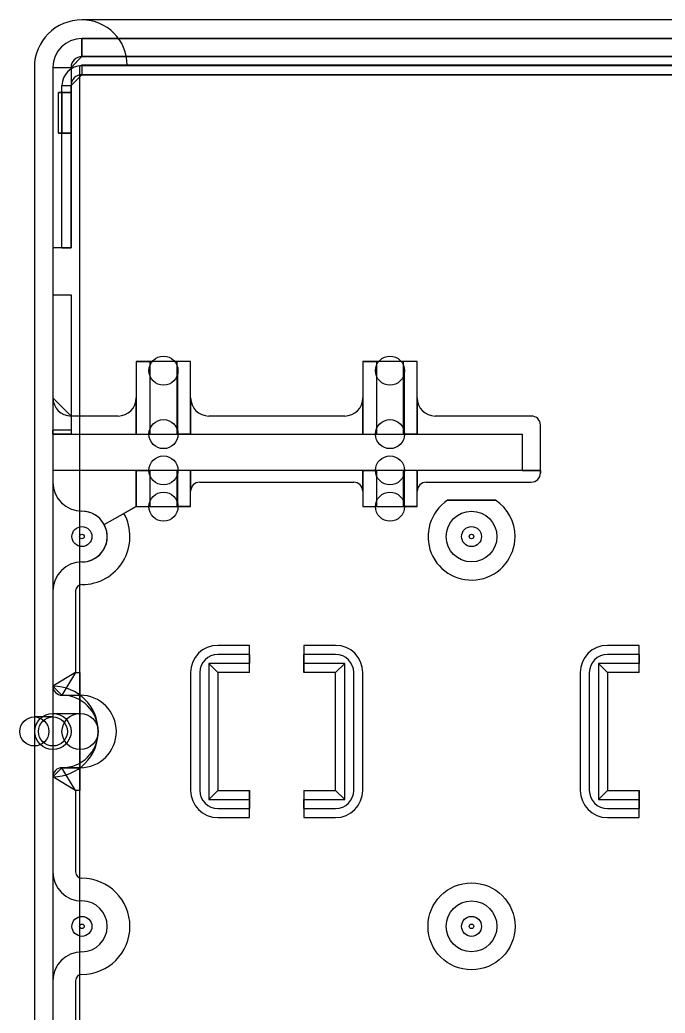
# Model space of a CAD drawing. Header units: millimetres. Extents: x -7 to 180, y -185 to 58.
# Drawn here: x -6.8 to 64.4, y -52.6 to 57 of the extents above; entities that cross this region are included whole.
import ezdxf

# ---------------------------------------------------------------- set-up
doc = ezdxf.new("R2010")
doc.units = ezdxf.units.MM
doc.layers.add('Body018', color=7, linetype='CONTINUOUS')

msp = doc.modelspace()

# ---------------------------------------------------------------- linework, layer by layer
at = {"layer": 'Body018'}
for p, q in [((172, 57, 16.55), (0, 57, 16.55)), ((172, 57, 16.55), (0, 57, 16.55)), ((172, 57, 3), (0, 57, 3)), ((0, 57, 16.55), (0, 57, 3)), ((0, 57, 16.55), (0, 57, 3)), ((172, 57, 3), (0, 57, 3)), ((0, 54.95, 16.6), (0, 52.95, 16.6)), ((0, 54.95, 16.6), (0, 54.95, 18.6)), ((0, 54.95, 16.6), (0, 52.95, 16.6)), ((0, 52.95, 13.401), (0, 54.95, 11.401)), ((0, 54.95, 16.6), (0, 54.95, 11.401)), ((66.24, 54.95), (0, 54.95)), ((172, 54.95, 18.6), (0, 54.95, 18.6)), ((172, 54.95, 18.6), (0, 54.95, 18.6)), ((0, 54.95), (0, 54.95, 8.601)), ((172, 54.95, 16.6), (0, 54.95, 16.6)), ((0, 54.95, 16.6), (0, 54.95, 18.6)), ((172, 54.95, 18.6), (0, 54.95, 18.6)), ((0, 52.95, 13.401), (0, 54.95, 11.401)), ((0, 54.95, 11.401), (172, 54.95, 11.401)), ((172, 54.95, 16.6), (0, 54.95, 16.6)), ((0, 54.95, 16.6), (0, 54.95, 11.401)), ((0, 54.95, 11.401), (172, 54.95, 11.401)), ((141.5, 54.95, 8.601), (0, 54.95, 8.601)), ((0, 54.95), (0, 54.95, 8.601)), ((66.24, 54.95), (0, 54.95)), ((172, 54.95, 18.6), (0, 54.95, 18.6)), ((0, 54.95, 8.601), (0, 52.951, 10.6)), ((0, 54.95, 8.601), (0, 52.951, 10.6)), ((141.5, 54.95, 8.601), (0, 54.95, 8.601)), ((143.5, 52.951, 10.6), (0, 52.951, 10.6)), ((143.5, 52.951, 10.6), (0, 52.951, 10.6)), ((0, 52.95, 16.6), (172, 52.95, 16.6)), ((0, 52.95, 16.6), (0, 52.95, 13.401)), ((0, 52.95, 16.6), (172, 52.95, 16.6)), ((172, 52.95, 13.401), (0, 52.95, 13.401)), ((0, 52.95, 16.6), (0, 52.95, 13.401)), ((143.5, 52.95, 10.601), (0, 52.95, 10.601)), ((172, 52.95, 13.401), (0, 52.95, 13.401)), ((0, 52.95, 10.6), (0, 52.95, 10.601)), ((143.5, 52.95, 10.6), (0, 52.95, 10.6)), ((0, 52.95, 10.6), (0, 52.95, 10.601)), ((143.5, 52.95, 10.601), (0, 52.95, 10.601)), ((143.5, 52.95, 10.6), (0, 52.95, 10.6)), ((-5.25, 51.75, 16.55), (-5.25, -178, 16.55)), ((-5.25, 51.75, 3), (-5.25, 51.75, 16.55)), ((-5.25, 51.75, 3), (-5.25, 51.75, 16.55)), ((-5.25, 51.75, 16.55), (-5.25, -178, 16.55)), ((-5.25, 51.75, 3), (-5.25, -178, 3)), ((-5.25, 51.75, 3), (-5.25, -178, 3)), ((-3.2, 51.75, 16.6), (-3.2, 31.85, 16.6)), ((-3.2, 51.75), (-3.2, 15.3)), ((-3.2, 51.75), (-3.2, 51.75, 8.601)), ((-3.2, 51.75, 8.601), (-3.2, 31.85, 8.601)), ((-3.2, 51.75, 16.6), (-3.2, 31.85, 16.6)), ((-3.2, 51.75, 16.6), (-3.2, 51.75, 18.6)), ((-3.2, 51.75, 18.6), (-3.2, -178, 18.6)), ((-3.2, 51.75, 16.6), (-3.2, 51.75, 18.6)), ((-3.2, 51.75), (-3.2, 15.3)), ((-3.2, 51.75, 18.6), (-3.2, -178, 18.6)), ((-3.2, 51.75, 18.6), (-3.2, -178, 18.6)), ((-3.2, 51.75, 8.601), (-1.201, 51.75, 10.6)), ((-3.2, 51.75, 8.601), (-3.2, 31.85, 8.601)), ((-3.2, 51.75), (-3.2, 51.75, 8.601)), ((-3.2, 51.75, 18.6), (-3.2, -178, 18.6)), ((-3.2, 51.75, 8.601), (-1.201, 51.75, 10.6)), ((-1.201, 51.75, 10.6), (-1.201, 49, 10.6)), ((-1.201, 51.75, 10.6), (-1.201, 49, 10.6)), ((-1.2, 51.75, 11.801), (-1.2, 49.75, 13.801)), ((-1.2, 51.75, 11.801), (-1.2, 49.75, 13.801)), ((-1.2, 51.75, 10.6), (-1.2, 51.75, 11.801)), ((-1.2, 51.75, 10.6), (-1.2, 49, 10.6)), ((-1.2, 51.75, 10.6), (-1.2, 51.75, 11.801)), ((-1.2, 51.75, 10.6), (-1.2, 49, 10.6)), ((-0.25, 51.75, -2), (-0.25, -178, -2)), ((-0.25, 51.75, -2), (-0.25, -178, -2)), ((172, 52, -2), (0, 52, -2)), ((172, 52, -2), (0, 52, -2)), ((0, 51.95, 16.6), (172, 51.95, 16.6)), ((0, 51.95, 16.6), (0, 50.95, 15.6)), ((0, 51.95, 16.6), (0, 50.95, 15.6)), ((0, 51.95, 16.6), (172, 51.95, 16.6)), ((0, 50.95, 15.6), (172, 50.95, 15.6)), ((172, 50.95, 12.601), (0, 50.95, 12.601)), ((0, 50.95, 15.6), (0, 50.95, 12.601)), ((0, 50.95, 15.6), (172, 50.95, 15.6)), ((172, 50.95, 12.601), (0, 50.95, 12.601)), ((0, 50.95, 15.6), (0, 50.95, 12.601)), ((-2.2, 31.85, 16.6), (-2.2, 49.75, 16.6)), ((-2.2, 31.85, 16.6), (-2.2, 49.75, 16.6)), ((-2.2, 49.75, 16.6), (-1.2, 49.75, 15.6)), ((-2.2, 49.75, 16.6), (-1.2, 49.75, 15.6)), ((-1.2, 31.85, 15.6), (-1.2, 49.75, 15.6)), ((-1.2, 49.75, 15.6), (-1.2, 49.75, 13.801)), ((-1.2, 31.85, 15.6), (-1.2, 49.75, 15.6)), ((-1.2, 49.75, 15.6), (-1.2, 49.75, 13.801)), ((-1.2, 49, 13.6), (-2.6, 49, 13.6)), ((-2.6, 49, 9.6), (-2.201, 49, 9.6)), ((-2.6, 49, 13.6), (-2.6, 49, 9.6)), ((-2.6, 44.5, 13.6), (-2.6, 49, 13.6)), ((-1.2, 49, 13.6), (-2.6, 49, 13.6)), ((-2.6, 49, 9.6), (-2.201, 49, 9.6)), ((-2.6, 44.5, 9.6), (-2.6, 49, 9.6)), ((-2.6, 44.5, 13.6), (-2.6, 49, 13.6)), ((-2.6, 44.5, 9.6), (-2.6, 49, 9.6)), ((-2.6, 49, 13.6), (-2.6, 49, 9.6)), ((-2.201, 49, 9.6), (-1.201, 49, 10.6)), ((-2.201, 49, 9.6), (-2.201, 44.5, 9.6)), ((-2.201, 49, 9.6), (-1.201, 49, 10.6)), ((-2.201, 49, 9.6), (-2.201, 44.5, 9.6)), ((-1.201, 49, 10.6), (-1.2, 49, 10.6)), ((-1.201, 49, 10.6), (-1.2, 49, 10.6)), ((-1.2, 49, 13.6), (-1.2, 49, 10.6)), ((-1.2, 49, 13.6), (-1.2, 44.5, 13.6)), ((-1.2, 49, 13.6), (-1.2, 49, 10.6)), ((-1.2, 49, 13.6), (-1.2, 44.5, 13.6)), ((-1.2, 44.5, 13.6), (-2.6, 44.5, 13.6)), ((-2.6, 44.5, 9.6), (-2.201, 44.5, 9.6)), ((-2.6, 44.5, 13.6), (-2.6, 44.5, 9.6)), ((-1.2, 44.5, 13.6), (-2.6, 44.5, 13.6)), ((-2.6, 44.5, 9.6), (-2.201, 44.5, 9.6)), ((-2.6, 44.5, 13.6), (-2.6, 44.5, 9.6)), ((-2.201, 44.5, 9.6), (-1.201, 44.5, 10.6)), ((-2.201, 44.5, 9.6), (-1.201, 44.5, 10.6)), ((-1.201, 44.5, 10.6), (-1.201, 31.85, 10.6)), ((-1.201, 44.5, 10.6), (-1.2, 44.5, 10.6)), ((-1.201, 44.5, 10.6), (-1.201, 31.85, 10.6)), ((-1.201, 44.5, 10.6), (-1.2, 44.5, 10.6)), ((-1.2, 44.5, 10.6), (-1.2, 31.85, 10.6)), ((-1.2, 44.5, 13.6), (-1.2, 44.5, 10.6)), ((-1.2, 44.5, 10.6), (-1.2, 31.85, 10.6)), ((-1.2, 44.5, 13.6), (-1.2, 44.5, 10.6)), ((-2.2, 31.85, 16.6), (-3.2, 31.85, 16.6)), ((-2.2, 31.85, 16.6), (-3.2, 31.85, 16.6)), ((-3.2, 31.85, 16.6), (-3.2, 31.85, 8.601)), ((-1.201, 31.85, 10.6), (-3.2, 31.85, 8.601)), ((-3.2, 31.85, 16.6), (-3.2, 31.85, 8.601)), ((-1.201, 31.85, 10.6), (-3.2, 31.85, 8.601)), ((-2.2, 31.85, 16.6), (-1.2, 31.85, 15.6)), ((-2.2, 31.85, 16.6), (-1.2, 31.85, 15.6)), ((-1.2, 31.85, 10.6), (-1.201, 31.85, 10.6)), ((-1.2, 31.85, 10.6), (-1.201, 31.85, 10.6)), ((-1.2, 31.85, 15.6), (-1.2, 31.85, 10.6)), ((-1.2, 31.85, 15.6), (-1.2, 31.85, 10.6)), ((-3.2, 26.65, 8.601), (-3.2, 15.3, 8.601)), ((-3.2, 26.65, 16.6), (-3.2, 26.65, 8.601)), ((-3.2, 26.65, 16.6), (-3.2, 11.75, 16.6)), ((-3.2, 26.65, 8.601), (-1.201, 26.65, 10.6)), ((-3.2, 26.65, 8.601), (-3.2, 15.3, 8.601)), ((-3.2, 26.65, 16.6), (-1.2, 26.65, 16.6)), ((-3.2, 26.65, 8.601), (-1.201, 26.65, 10.6)), ((-3.2, 26.65, 16.6), (-3.2, 26.65, 8.601)), ((-3.2, 26.65, 16.6), (-1.2, 26.65, 16.6)), ((-3.2, 26.65, 16.6), (-3.2, 11.75, 16.6)), ((-1.201, 26.65, 10.6), (-1.201, 13.3, 10.6)), ((-1.201, 26.65, 10.6), (-1.2, 26.65, 10.6)), ((-1.201, 26.65, 10.6), (-1.2, 26.65, 10.6)), ((-1.201, 26.65, 10.6), (-1.201, 13.3, 10.6)), ((-1.2, 26.65, 16.6), (-1.2, 26.65, 10.6)), ((-1.2, 26.65, 16.6), (-1.2, 11.75, 16.6)), ((-1.2, 26.65, 10.6), (-1.2, 13.3, 10.6)), ((-1.2, 26.65, 10.6), (-1.2, 13.3, 10.6)), ((-1.2, 26.65, 16.6), (-1.2, 26.65, 10.6)), ((-1.2, 26.65, 16.6), (-1.2, 11.75, 16.6)), ((6, 19.3), (6, 15.3)), ((12, 19.3), (6, 19.3)), ((6, 19.3), (6, 15.3)), ((6, 19.3), (6, 19.3, 4.5)), ((6, 19.3, 4.5), (6, 11.3, 4.5)), ((12, 19.3), (6, 19.3)), ((6, 19.3), (6, 19.3, 4.5)), ((6, 19.3, 4.5), (7.5, 19.3, 6)), ((6, 19.3, 4.5), (7.5, 19.3, 6)), ((6, 19.3, 4.5), (6, 11.3, 4.5)), ((10.5, 19.3, 6), (7.5, 19.3, 6)), ((7.5, 19.3, 6), (7.5, 11.3, 6)), ((7.5, 19.3, 6), (7.5, 11.3, 6)), ((10.5, 19.3, 6), (7.5, 19.3, 6)), ((12, 19.3, 4.5), (10.5, 19.3, 6)), ((10.5, 11.3, 6), (10.5, 19.3, 6)), ((10.5, 11.3, 6), (10.5, 19.3, 6)), ((12, 19.3, 4.5), (10.5, 19.3, 6)), ((12, 15.3), (12, 19.3)), ((12, 19.3), (12, 19.3, 4.5)), ((12, 15.3), (12, 19.3)), ((12, 19.3), (12, 19.3, 4.5)), ((12, 11.3, 4.5), (12, 19.3, 4.5)), ((12, 11.3, 4.5), (12, 19.3, 4.5)), ((31, 19.3), (31, 15.3)), ((37, 19.3), (31, 19.3)), ((31, 19.3), (31, 15.3)), ((31, 19.3), (31, 19.3, 4.5)), ((31, 19.3, 4.5), (31, 11.3, 4.5)), ((37, 19.3), (31, 19.3)), ((31, 19.3), (31, 19.3, 4.5)), ((31, 19.3, 4.5), (32.5, 19.3, 6)), ((31, 19.3, 4.5), (32.5, 19.3, 6)), ((31, 19.3, 4.5), (31, 11.3, 4.5)), ((35.5, 19.3, 6), (32.5, 19.3, 6)), ((32.5, 19.3, 6), (32.5, 11.3, 6)), ((35.5, 19.3, 6), (32.5, 19.3, 6)), ((32.5, 19.3, 6), (32.5, 11.3, 6)), ((37, 19.3, 4.5), (35.5, 19.3, 6)), ((35.5, 11.3, 6), (35.5, 19.3, 6)), ((35.5, 11.3, 6), (35.5, 19.3, 6)), ((37, 19.3, 4.5), (35.5, 19.3, 6)), ((37, 15.3), (37, 19.3)), ((37, 19.3), (37, 19.3, 4.5)), ((37, 15.3), (37, 19.3)), ((37, 19.3), (37, 19.3, 4.5)), ((37, 11.3, 4.5), (37, 19.3, 4.5)), ((37, 11.3, 4.5), (37, 19.3, 4.5)), ((10.6, 11.3, 3.35), (10.6, 18.3, 3.35)), ((10.6, 11.3, 3.35), (10.6, 18.3, 3.35)), ((35.6, 11.3, 3.35), (35.6, 18.3, 3.35)), ((35.6, 11.3, 3.35), (35.6, 18.3, 3.35)), ((-3.2, 15.3), (-3.2, 15.3, 8.601)), ((-3.2, 15.3), (-3.2, 15.3, 8.601)), ((6, 15.3, 2), (6, 15.3)), ((6, 15.3, 2), (6, 15.3)), ((6, 11.3, 2), (6, 15.3, 2)), ((6, 11.3, 2), (6, 15.3, 2)), ((12, 15.3), (12, 15.3, 2)), ((12, 15.3, 2), (12, 11.3, 2)), ((12, 15.3), (12, 15.3, 2)), ((12, 15.3, 2), (12, 11.3, 2)), ((31, 15.3, 2), (31, 15.3)), ((31, 15.3, 2), (31, 15.3)), ((31, 11.3, 2), (31, 15.3, 2)), ((31, 11.3, 2), (31, 15.3, 2)), ((37, 15.3), (37, 15.3, 2)), ((37, 15.3, 2), (37, 11.3, 2)), ((37, 15.3), (37, 15.3, 2)), ((37, 15.3, 2), (37, 11.3, 2)), ((4, 13.3), (-1.2, 13.3)), ((-1.2, 13.3, 10.6), (-1.2, 13.3, 2)), ((-1.2, 13.3), (-1.2, 13.3, 2)), ((4, 13.3, 2), (-1.2, 13.3, 2)), ((-1.2, 13.3), (-1.2, 13.3, 2)), ((4, 13.3), (-1.2, 13.3)), ((-1.2, 13.3, 10.6), (-1.2, 13.3, 2)), ((-1.2, 13.3, 2), (-1.2, 11.3, 2)), ((4, 13.3, 2), (-1.2, 13.3, 2)), ((-1.2, 13.3, 2), (-1.2, 11.3, 2)), ((4, 13.3, 2), (4, 13.3)), ((4, 13.3, 2), (4, 13.3)), ((29, 13.3), (14, 13.3)), ((14, 13.3), (14, 13.3, 2)), ((29, 13.3, 2), (14, 13.3, 2)), ((14, 13.3), (14, 13.3, 2)), ((29, 13.3), (14, 13.3)), ((29, 13.3, 2), (14, 13.3, 2)), ((29, 13.3, 2), (29, 13.3)), ((29, 13.3, 2), (29, 13.3)), ((49.6, 13.3), (39, 13.3)), ((39, 13.3), (39, 13.3, 2)), ((49.6, 13.3, 2), (39, 13.3, 2)), ((39, 13.3), (39, 13.3, 2)), ((49.6, 13.3), (39, 13.3)), ((49.6, 13.3, 2), (39, 13.3, 2)), ((49.6, 13.3, 2), (49.6, 13.3)), ((49.6, 13.3, 2), (49.6, 13.3)), ((50.6, 7), (50.6, 12.3)), ((50.6, 12.3, 2), (50.6, 12.3)), ((50.6, 7), (50.6, 12.3)), ((50.6, 7.3, 2), (50.6, 12.3, 2)), ((50.6, 12.3, 2), (50.6, 12.3)), ((50.6, 7.3, 2), (50.6, 12.3, 2)), ((-3.2, 11.3, 2), (-3.2, 11.75, 16.6)), ((-1.2, 11.75, 16.6), (-3.2, 11.75, 16.6)), ((-3.2, 11.3, 2), (-3.2, 11.75, 16.6)), ((-1.2, 11.75, 16.6), (-3.2, 11.75, 16.6)), ((-3.2, 11.3), (-3.2, 11.3, 2)), ((-3.2, 11.3), (-3.2, 7.3)), ((-1.2, 11.3, 2), (-3.2, 11.3, 2)), ((-3.2, 11.3), (-3.2, 11.3, 2)), ((-1.2, 11.3, 2), (-3.2, 11.3, 2)), ((-3.2, 11.3), (48.6, 11.3)), ((-3.2, 11.3), (-3.2, 7.3)), ((-3.2, 11.3), (48.6, 11.3)), ((-1.2, 11.75, 16.6), (-1.2, 11.3, 2)), ((-1.2, 11.75, 16.6), (-1.2, 11.3, 2)), ((-1.2, 11.3, 2), (6, 11.3, 2)), ((-1.2, 11.3, 2), (6, 11.3, 2)), ((6, 11.3, 2), (6, 11.3, 4.5)), ((6, 11.3, 4.5), (7.5, 11.3, 6)), ((6, 11.3, 2), (6, 11.3, 4.5)), ((6, 11.3, 4.5), (7.5, 11.3, 6)), ((7.5, 11.3, 6), (10.5, 11.3, 6)), ((7.5, 11.3, 6), (10.5, 11.3, 6)), ((12, 11.3, 4.5), (10.5, 11.3, 6)), ((12, 11.3, 4.5), (10.5, 11.3, 6)), ((12, 11.3, 2), (12, 11.3, 4.5)), ((12, 11.3, 2), (31, 11.3, 2)), ((12, 11.3, 2), (12, 11.3, 4.5)), ((12, 11.3, 2), (31, 11.3, 2)), ((31, 11.3, 2), (31, 11.3, 4.5)), ((31, 11.3, 4.5), (32.5, 11.3, 6)), ((31, 11.3, 2), (31, 11.3, 4.5)), ((31, 11.3, 4.5), (32.5, 11.3, 6)), ((32.5, 11.3, 6), (35.5, 11.3, 6)), ((32.5, 11.3, 6), (35.5, 11.3, 6)), ((37, 11.3, 4.5), (35.5, 11.3, 6)), ((37, 11.3, 4.5), (35.5, 11.3, 6)), ((37, 11.3, 2), (37, 11.3, 4.5)), ((37, 11.3, 2), (48.6, 11.3, 2)), ((37, 11.3, 2), (37, 11.3, 4.5)), ((37, 11.3, 2), (48.6, 11.3, 2)), ((48.6, 11.3), (48.6, 11.3, 2)), ((48.6, 11.3), (48.6, 7.3)), ((48.6, 11.3, 2), (48.6, 7.3, 2)), ((48.6, 11.3), (48.6, 7.3)), ((48.6, 11.3, 2), (48.6, 7.3, 2)), ((48.6, 11.3), (48.6, 11.3, 2)), ((-3.2, 7.3), (-3.2, 7.3, 3)), ((-3.2, 7.3, 3), (-3.2, 6, 3)), ((48.6, 7.3), (-3.2, 7.3)), ((6, 7.3, 3), (-3.2, 7.3, 3)), ((-3.2, 7.3), (-3.2, 7.3, 3)), ((48.6, 7.3), (-3.2, 7.3)), ((-3.2, 7.3, 3), (-3.2, 6, 3)), ((6, 7.3, 3), (-3.2, 7.3, 3)), ((6, 7.3, 4.5), (7.5, 7.3, 6)), ((6, 7.3, 3), (6, 7.3, 4.5)), ((6, 3.3, 3), (6, 7.3, 3)), ((6, 7.3, 4.5), (7.5, 7.3, 6)), ((6, 7.3, 4.5), (6, 3.3, 4.5)), ((6, 7.3, 4.5), (6, 3.3, 4.5)), ((6, 7.3, 3), (6, 7.3, 4.5)), ((6, 3.3, 3), (6, 7.3, 3)), ((10.5, 7.3, 6), (7.5, 7.3, 6)), ((7.5, 7.3, 6), (7.5, 3.3, 6)), ((10.5, 7.3, 6), (7.5, 7.3, 6)), ((7.5, 7.3, 6), (7.5, 3.3, 6)), ((12, 7.3, 4.5), (10.5, 7.3, 6)), ((10.5, 3.3, 6), (10.5, 7.3, 6)), ((12, 7.3, 4.5), (10.5, 7.3, 6)), ((10.5, 3.3, 6), (10.5, 7.3, 6)), ((10.6, 3.3, 3.35), (10.6, 7.3, 3.35)), ((10.6, 3.3, 3.35), (10.6, 7.3, 3.35)), ((31, 7.3, 3), (12, 7.3, 3)), ((12, 7.3, 3), (12, 7.3, 4.5)), ((12, 7.3, 3), (12, 5, 3)), ((12, 3.3, 4.5), (12, 7.3, 4.5)), ((12, 7.3, 3), (12, 7.3, 4.5)), ((12, 7.3, 3), (12, 5, 3)), ((31, 7.3, 3), (12, 7.3, 3)), ((12, 3.3, 4.5), (12, 7.3, 4.5)), ((31, 7.3, 4.5), (32.5, 7.3, 6)), ((31, 7.3, 3), (31, 7.3, 4.5)), ((31, 7.3, 4.5), (31, 3.3, 4.5)), ((31, 5, 3), (31, 7.3, 3)), ((31, 7.3, 3), (31, 7.3, 4.5)), ((31, 7.3, 4.5), (32.5, 7.3, 6)), ((31, 7.3, 4.5), (31, 3.3, 4.5)), ((31, 5, 3), (31, 7.3, 3)), ((35.5, 7.3, 6), (32.5, 7.3, 6)), ((35.5, 7.3, 6), (32.5, 7.3, 6)), ((32.5, 7.3, 6), (32.5, 3.3, 6)), ((32.5, 7.3, 6), (32.5, 3.3, 6)), ((37, 7.3, 4.5), (35.5, 7.3, 6)), ((35.5, 3.3, 6), (35.5, 7.3, 6)), ((37, 7.3, 4.5), (35.5, 7.3, 6)), ((35.5, 3.3, 6), (35.5, 7.3, 6)), ((35.6, 3.3, 3.35), (35.6, 7.3, 3.35)), ((35.6, 3.3, 3.35), (35.6, 7.3, 3.35)), ((50.6, 7.3, 3), (37, 7.3, 3)), ((37, 7.3, 3), (37, 7.3, 4.5)), ((37, 7.3, 3), (37, 5, 3)), ((37, 3.3, 4.5), (37, 7.3, 4.5)), ((37, 7.3, 3), (37, 7.3, 4.5)), ((50.6, 7.3, 3), (37, 7.3, 3)), ((37, 7.3, 3), (37, 5, 3)), ((37, 3.3, 4.5), (37, 7.3, 4.5)), ((48.6, 7.3), (48.6, 7.3, 2)), ((48.6, 7.3, 2), (50.6, 7.3, 2)), ((48.6, 7.3, 2), (50.6, 7.3, 2)), ((48.6, 7.3), (48.6, 7.3, 2)), ((50.6, 7.3, 2), (50.6, 7.3, 3)), ((50.6, 7.3, 3), (50.6, 7, 3)), ((50.6, 7.3, 2), (50.6, 7.3, 3)), ((50.6, 7.3, 3), (50.6, 7, 3)), ((50.6, 7, 3), (50.6, 7)), ((50.6, 7, 3), (50.6, 7)), ((-3.2, 6, 3), (-3.2, 6, 7)), ((-3.2, 6, 7), (-3.2, -6, 7)), ((-3.2, 6, 3), (-3.2, 6, 7)), ((-3.2, 6, 7), (-3.2, -6, 7)), ((13, 6), (30, 6)), ((13, 6), (30, 6)), ((13, 6), (13, 6, 3)), ((13, 6, 3), (30, 6, 3)), ((13, 6), (13, 6, 3)), ((13, 6, 3), (30, 6, 3)), ((30, 6, 3), (30, 6)), ((30, 6, 3), (30, 6)), ((38, 6), (49.6, 6)), ((38, 6), (49.6, 6)), ((38, 6), (38, 6, 3)), ((38, 6, 3), (49.6, 6, 3)), ((38, 6), (38, 6, 3)), ((38, 6, 3), (49.6, 6, 3)), ((49.6, 6, 3), (49.6, 6)), ((49.6, 6, 3), (49.6, 6)), ((12, 3.3), (12, 5)), ((12, 5), (12, 5, 3)), ((12, 3.3), (12, 5)), ((12, 5), (12, 5, 3)), ((31, 5), (31, 3.3)), ((31, 5), (31, 3.3)), ((31, 5, 3), (31, 5)), ((31, 5, 3), (31, 5)), ((37, 3.3), (37, 5)), ((37, 5), (37, 5, 3)), ((37, 3.3), (37, 5)), ((37, 5), (37, 5, 3)), ((2.453, 1.349, 3), (6, 3.3, 3)), ((2.453, 1.349, 3), (6, 3.3, 3)), ((6, 3.3), (4.644, 2.554)), ((6, 3.3), (4.644, 2.554)), ((6, 3.3), (12, 3.3)), ((6, 3.3), (6, 3.3, 3)), ((6, 3.3, 3), (6, 3.3, 4.5)), ((6, 3.3, 4.5), (7.5, 3.3, 6)), ((6, 3.3), (12, 3.3)), ((6, 3.3), (6, 3.3, 3)), ((6, 3.3, 4.5), (7.5, 3.3, 6)), ((6, 3.3, 3), (6, 3.3, 4.5)), ((7.5, 3.3, 6), (10.5, 3.3, 6)), ((7.5, 3.3, 6), (10.5, 3.3, 6)), ((12, 3.3, 4.5), (10.5, 3.3, 6)), ((12, 3.3, 4.5), (10.5, 3.3, 6)), ((12, 3.3), (12, 3.3, 4.5)), ((12, 3.3), (12, 3.3, 4.5)), ((31, 3.3), (37, 3.3)), ((31, 3.3), (31, 3.3, 4.5)), ((31, 3.3, 4.5), (32.5, 3.3, 6)), ((31, 3.3), (37, 3.3)), ((31, 3.3), (31, 3.3, 4.5)), ((31, 3.3, 4.5), (32.5, 3.3, 6)), ((32.5, 3.3, 6), (35.5, 3.3, 6)), ((32.5, 3.3, 6), (35.5, 3.3, 6)), ((37, 3.3, 4.5), (35.5, 3.3, 6)), ((37, 3.3, 4.5), (35.5, 3.3, 6)), ((37, 3.3), (37, 3.3, 4.5)), ((37, 3.3), (37, 3.3, 4.5)), ((40.347, 4), (45.653, 4)), ((40.347, 4), (45.653, 4)), ((0, 2.8, 3), (0, 2.8, 7)), ((0, 2.8, 3), (0, 2.8, 7)), ((2.453, 1.349, 3), (2.453, 1.349, 2.5)), ((2.453, 1.349, 3), (2.453, 1.349, 2.5)), ((0.25, 0, 2), (0.25, 0, -1.8)), ((0.25, 0, 2), (0.25, 0, -1.8)), ((1.1, 0, 7), (1.1, 0, 2)), ((1.1, 0, 7), (1.1, 0, 2)), ((43.25, 0, 2), (43.25, 0, -1.8)), ((43.25, 0, 2), (43.25, 0, -1.8)), ((44.1, 0, 7), (44.1, 0, 2)), ((44.1, 0, 7), (44.1, 0, 2)), ((45.8, 0, 2), (45.8, 0, 7)), ((45.8, 0, 2), (45.8, 0, 7)), ((0, -2.8, 2.5), (0, -2.8, 7)), ((0, -2.8, 2.5), (0, -2.8, 7)), ((-3.2, -6, 2.5), (-3.2, -6, 7)), ((-3.2, -6, 2.5), (-3.2, -16.5, 2.5)), ((-3.2, -6, 2.5), (-3.2, -6, 7)), ((-3.2, -6, 2.5), (-3.2, -16.5, 2.5)), ((-0.7, -6), (-0.7, -15)), ((-0.7, -6), (-0.7, -15)), ((18.5, -12), (15, -12)), ((18.5, -12), (15, -12)), ((18.5, -15), (18.5, -12)), ((18.5, -15), (18.5, -12)), ((24.5, -12), (24.5, -15)), ((28, -12), (24.5, -12)), ((24.5, -12), (24.5, -15)), ((28, -12), (24.5, -12)), ((61.5, -12), (58, -12)), ((61.5, -12), (58, -12)), ((61.5, -15), (61.5, -12)), ((61.5, -15), (61.5, -12)), ((18.5, -13, 1), (15, -13, 1)), ((18.5, -13, 2), (15, -13, 2)), ((15, -13, 1), (15, -13, 2)), ((18.5, -13, 1), (15, -13, 1)), ((18.5, -13, 2), (15, -13, 2)), ((15, -13, 1), (15, -13, 2)), ((18.5, -13, 2), (18.5, -14, 2)), ((18.5, -13, 2), (18.5, -13, 1)), ((18.5, -13, 2), (18.5, -14, 2)), ((18.5, -13, 2), (18.5, -13, 1)), ((24.5, -14, 2), (24.5, -13, 2)), ((24.5, -13, 2), (24.5, -13, 1)), ((28, -13, 1), (24.5, -13, 1)), ((24.5, -14, 2), (24.5, -13, 2)), ((28, -13, 2), (24.5, -13, 2)), ((24.5, -13, 2), (24.5, -13, 1)), ((28, -13, 1), (24.5, -13, 1)), ((28, -13, 2), (24.5, -13, 2)), ((28, -13, 1), (28, -13, 2)), ((28, -13, 1), (28, -13, 2)), ((61.5, -13, 1), (58, -13, 1)), ((61.5, -13, 1), (58, -13, 1)), ((58, -13, 1), (58, -13, 2)), ((61.5, -13, 2), (58, -13, 2)), ((61.5, -13, 2), (58, -13, 2)), ((58, -13, 1), (58, -13, 2)), ((61.5, -13, 2), (61.5, -13, 1)), ((61.5, -13, 2), (61.5, -14, 2)), ((61.5, -13, 2), (61.5, -13, 1)), ((61.5, -13, 2), (61.5, -14, 2)), ((18.5, -14, 2), (14, -14, 2)), ((14, -14, 2), (14, -29, 2)), ((18.5, -14, 2), (14, -14, 2)), ((15, -15, 1), (14, -14, 2)), ((15, -15, 1), (14, -14, 2)), ((14, -14, 2), (14, -29, 2)), ((18.5, -15, 1), (18.5, -14, 2)), ((18.5, -15, 1), (18.5, -14, 2)), ((24.5, -15, 1), (24.5, -14, 2)), ((29, -14, 2), (24.5, -14, 2)), ((29, -14, 2), (24.5, -14, 2)), ((24.5, -15, 1), (24.5, -14, 2)), ((28, -15, 1), (29, -14, 2)), ((28, -15, 1), (29, -14, 2)), ((29, -29, 2), (29, -14, 2)), ((29, -29, 2), (29, -14, 2)), ((61.5, -14, 2), (57, -14, 2)), ((57, -14, 2), (57, -29, 2)), ((61.5, -14, 2), (57, -14, 2)), ((58, -15, 1), (57, -14, 2)), ((58, -15, 1), (57, -14, 2)), ((57, -14, 2), (57, -29, 2)), ((61.5, -15, 1), (61.5, -14, 2)), ((61.5, -15, 1), (61.5, -14, 2)), ((-0.7, -15), (-0.2, -15)), ((-0.7, -15), (-0.2, -15)), ((-0.2, -28), (-0.2, -15)), ((-0.2, -28), (-0.2, -15)), ((12, -15), (12, -28)), ((12, -15), (12, -28)), ((13, -15, 1), (13, -28, 1)), ((13, -15, 2), (13, -28, 2)), ((13, -15, 1), (13, -15, 2)), ((13, -15, 1), (13, -28, 1)), ((13, -15, 2), (13, -28, 2)), ((13, -15, 1), (13, -15, 2)), ((18.5, -15), (15, -15)), ((15, -15), (15, -28)), ((15, -15), (15, -15, 1)), ((18.5, -15, 1), (15, -15, 1)), ((18.5, -15), (15, -15)), ((15, -15), (15, -15, 1)), ((15, -15, 1), (15, -28, 1)), ((15, -15), (15, -28)), ((18.5, -15, 1), (15, -15, 1)), ((15, -15, 1), (15, -28, 1)), ((18.5, -15, 1), (18.5, -15)), ((18.5, -15, 1), (18.5, -15)), ((28, -15), (24.5, -15)), ((24.5, -15), (24.5, -15, 1)), ((28, -15, 1), (24.5, -15, 1)), ((28, -15), (24.5, -15)), ((24.5, -15), (24.5, -15, 1)), ((28, -15, 1), (24.5, -15, 1)), ((28, -28), (28, -15)), ((28, -28, 1), (28, -15, 1)), ((28, -28), (28, -15)), ((28, -15), (28, -15, 1)), ((28, -15), (28, -15, 1)), ((28, -28, 1), (28, -15, 1)), ((30, -28, 1), (30, -15, 1)), ((30, -28, 2), (30, -15, 2)), ((30, -15, 1), (30, -15, 2)), ((30, -28, 1), (30, -15, 1)), ((30, -28, 2), (30, -15, 2)), ((30, -15, 1), (30, -15, 2)), ((31, -28), (31, -15)), ((31, -28), (31, -15)), ((55, -15), (55, -28)), ((55, -15), (55, -28)), ((56, -15, 1), (56, -28, 1)), ((56, -15, 2), (56, -28, 2)), ((56, -15, 1), (56, -28, 1)), ((56, -15, 2), (56, -28, 2)), ((56, -15, 1), (56, -15, 2)), ((56, -15, 1), (56, -15, 2)), ((61.5, -15), (58, -15)), ((58, -15), (58, -28)), ((61.5, -15), (58, -15)), ((58, -15), (58, -15, 1)), ((61.5, -15, 1), (58, -15, 1)), ((58, -15), (58, -28)), ((58, -15, 1), (58, -28, 1)), ((58, -15), (58, -15, 1)), ((61.5, -15, 1), (58, -15, 1)), ((58, -15, 1), (58, -28, 1)), ((61.5, -15, 1), (61.5, -15)), ((61.5, -15, 1), (61.5, -15)), ((-3.2, -16.5, 2.5), (-3.2, -16.5, 5)), ((-3.2, -16.5, 2.5), (-3.2, -16.5, 5)), ((-2.2, -17.5, 2.5), (-2.2, -17.5, 5)), ((-2.2, -17.5, 2.5), (-0.2, -17.5, 2.5)), ((-2.2, -17.5, 2.5), (-2.2, -17.5, 5)), ((-2.2, -17.5, 2.5), (-0.2, -17.5, 2.5)), ((-2.2, -17.5, 5), (-0.2, -17.5, 5)), ((-2.2, -17.5, 5), (-0.2, -17.5, 5)), ((-0.2, -17.5, 5), (-0.2, -17.5, 2.5)), ((-0.2, -17.5, 5), (-0.2, -17.5, 2.5)), ((-3.2, -19.5, 5), (-0.2, -19.5, 5)), ((-3.2, -19.5, 5), (-0.2, -19.5, 5)), ((-3.2, -19.9, 5), (-5.25, -19.9, 5)), ((-3.2, -19.9, 5), (-5.25, -19.9, 5)), ((-2.2, -25.5, 5), (-2.2, -25.5, 2.5)), ((-0.2, -25.5, 2.5), (-2.2, -25.5, 2.5)), ((-2.2, -25.5, 5), (-0.2, -25.5, 5)), ((-2.2, -25.5, 5), (-2.2, -25.5, 2.5)), ((-0.2, -25.5, 2.5), (-2.2, -25.5, 2.5)), ((-2.2, -25.5, 5), (-0.2, -25.5, 5)), ((-0.2, -25.5, 5), (-0.2, -25.5, 2.5)), ((-0.2, -25.5, 5), (-0.2, -25.5, 2.5)), ((-3.2, -26.5, 5), (-3.2, -26.5, 2.5)), ((-3.2, -26.5, 2.5), (-3.2, -37, 2.5)), ((-3.2, -26.5, 5), (-3.2, -26.5, 2.5)), ((-3.2, -26.5, 2.5), (-3.2, -37, 2.5)), ((-0.2, -28), (-0.7, -28)), ((-0.7, -28), (-0.7, -37)), ((-0.7, -28), (-0.7, -37)), ((-0.2, -28), (-0.7, -28)), ((13, -28, 1), (13, -28, 2)), ((13, -28, 1), (13, -28, 2)), ((15, -28, 1), (14, -29, 2)), ((15, -28, 1), (14, -29, 2)), ((15, -28), (18.5, -28)), ((15, -28), (15, -28, 1)), ((15, -28, 1), (18.5, -28, 1)), ((15, -28), (18.5, -28)), ((15, -28), (15, -28, 1)), ((15, -28, 1), (18.5, -28, 1)), ((18.5, -31), (18.5, -28)), ((18.5, -28), (18.5, -28, 1)), ((18.5, -28, 1), (18.5, -29, 2)), ((18.5, -28), (18.5, -28, 1)), ((18.5, -31), (18.5, -28)), ((18.5, -28, 1), (18.5, -29, 2)), ((24.5, -28), (24.5, -31)), ((24.5, -28), (28, -28)), ((24.5, -28, 1), (24.5, -29, 2)), ((24.5, -28, 1), (24.5, -28)), ((24.5, -28), (24.5, -31)), ((24.5, -28, 1), (28, -28, 1)), ((24.5, -28), (28, -28)), ((24.5, -28, 1), (24.5, -28)), ((24.5, -28, 1), (24.5, -29, 2)), ((24.5, -28, 1), (28, -28, 1)), ((28, -28), (28, -28, 1)), ((28, -28), (28, -28, 1)), ((28, -28, 1), (29, -29, 2)), ((28, -28, 1), (29, -29, 2)), ((30, -28, 1), (30, -28, 2)), ((30, -28, 1), (30, -28, 2)), ((56, -28, 1), (56, -28, 2)), ((56, -28, 1), (56, -28, 2)), ((58, -28, 1), (57, -29, 2)), ((58, -28, 1), (57, -29, 2)), ((58, -28), (61.5, -28)), ((58, -28), (58, -28, 1)), ((58, -28), (61.5, -28)), ((58, -28, 1), (61.5, -28, 1)), ((58, -28), (58, -28, 1)), ((58, -28, 1), (61.5, -28, 1)), ((61.5, -31), (61.5, -28)), ((61.5, -28), (61.5, -28, 1)), ((61.5, -31), (61.5, -28)), ((61.5, -28), (61.5, -28, 1)), ((61.5, -28, 1), (61.5, -29, 2)), ((61.5, -28, 1), (61.5, -29, 2)), ((14, -29, 2), (18.5, -29, 2)), ((14, -29, 2), (18.5, -29, 2)), ((18.5, -29, 2), (18.5, -30, 2)), ((18.5, -29, 2), (18.5, -30, 2)), ((24.5, -30, 2), (24.5, -29, 2)), ((24.5, -30, 2), (24.5, -29, 2)), ((24.5, -29, 2), (29, -29, 2)), ((24.5, -29, 2), (29, -29, 2)), ((57, -29, 2), (61.5, -29, 2)), ((57, -29, 2), (61.5, -29, 2)), ((61.5, -29, 2), (61.5, -30, 2)), ((61.5, -29, 2), (61.5, -30, 2)), ((15, -30, 1), (18.5, -30, 1)), ((15, -30, 2), (18.5, -30, 2)), ((15, -30, 1), (18.5, -30, 1)), ((15, -30, 2), (18.5, -30, 2)), ((15, -30, 1), (15, -30, 2)), ((15, -30, 1), (15, -30, 2)), ((18.5, -30, 2), (18.5, -30, 1)), ((18.5, -30, 2), (18.5, -30, 1)), ((24.5, -30, 2), (24.5, -30, 1)), ((24.5, -30, 1), (28, -30, 1)), ((24.5, -30, 2), (28, -30, 2)), ((24.5, -30, 1), (28, -30, 1)), ((24.5, -30, 2), (28, -30, 2)), ((24.5, -30, 2), (24.5, -30, 1)), ((28, -30, 1), (28, -30, 2)), ((28, -30, 1), (28, -30, 2)), ((58, -30, 1), (61.5, -30, 1)), ((58, -30, 2), (61.5, -30, 2)), ((58, -30, 1), (61.5, -30, 1)), ((58, -30, 2), (61.5, -30, 2)), ((58, -30, 1), (58, -30, 2)), ((58, -30, 1), (58, -30, 2)), ((61.5, -30, 2), (61.5, -30, 1)), ((61.5, -30, 2), (61.5, -30, 1)), ((15, -31), (18.5, -31)), ((15, -31), (18.5, -31)), ((24.5, -31), (28, -31)), ((24.5, -31), (28, -31)), ((58, -31), (61.5, -31)), ((58, -31), (61.5, -31)), ((-3.2, -37, 2.5), (-3.2, -37, 7)), ((-3.2, -37, 7), (-3.2, -49, 7)), ((-3.2, -37, 2.5), (-3.2, -37, 7)), ((-3.2, -37, 7), (-3.2, -49, 7)), ((0, -40.2, 2.5), (0, -40.2, 7)), ((0, -40.2, 2.5), (0, -40.2, 7)), ((0.25, -43, 2), (0.25, -43, -1.8)), ((0.25, -43, 2), (0.25, -43, -1.8)), ((1.1, -43, 7), (1.1, -43, 2)), ((1.1, -43, 7), (1.1, -43, 2)), ((43.25, -43, 2), (43.25, -43, -1.8)), ((43.25, -43, 2), (43.25, -43, -1.8)), ((44.1, -43, 7), (44.1, -43, 2)), ((44.1, -43, 7), (44.1, -43, 2)), ((45.8, -43, 2), (45.8, -43, 7)), ((45.8, -43, 2), (45.8, -43, 7)), ((0, -45.8, 2.5), (0, -45.8, 7)), ((0, -45.8, 2.5), (0, -45.8, 7)), ((-3.2, -49, 2.5), (-3.2, -49, 7)), ((-3.2, -49, 2.5), (-3.2, -80, 2.5)), ((-3.2, -49, 2.5), (-3.2, -49, 7)), ((-3.2, -49, 2.5), (-3.2, -80, 2.5)), ((-0.7, -49), (-0.7, -80)), ((-0.7, -49), (-0.7, -80))]:
    msp.add_line(p, q, dxfattribs=at)
for points in [[(-1.2, 51.75), (0, 52.95)], [(-1.2, 51.75), (0, 52.95)], [(-1.2, 49.75), (0, 50.95)], [(-1.2, 49.75), (0, 50.95)], [(-3.2, 15.3), (-1.201, 13.3)], [(-3.2, 15.3), (-1.201, 13.3)], [(45.653, 4), (40.666, 4), (40.347, 4)], [(45.653, 4), (40.666, 4), (40.347, 4)], [(-0.7, -15), (-3.2, -16.5)], [(-0.7, -15), (-3.2, -16.5)], [(-0.7, -15), (-2.2, -17.5)], [(-0.7, -15), (-2.2, -17.5)], [(-3.2, -16.5), (-2.2, -17.5)], [(-3.2, -16.5), (-2.2, -17.5)], [(-2.2, -25.5), (-3.2, -26.5)], [(-2.2, -25.5), (-3.2, -26.5)], [(-0.7, -28), (-2.2, -25.5)], [(-0.7, -28), (-2.2, -25.5)], [(-0.7, -28), (-3.2, -26.5)], [(-0.7, -28), (-3.2, -26.5)]]:
    msp.add_lwpolyline(points, dxfattribs=at)
for centre, radius in [((9, 18.3, 3.35), 1.6), ((9, 18.3, 3.35), 1.6), ((34, 18.3, 3.35), 1.6), ((34, 18.3, 3.35), 1.6), ((9, 11.3, 3.35), 1.6), ((9, 11.3, 3.35), 1.6), ((34, 11.3, 3.35), 1.6), ((34, 11.3, 3.35), 1.6), ((9, 7.3, 3.35), 1.6), ((9, 7.3, 3.35), 1.6), ((34, 7.3, 3.35), 1.6), ((34, 7.3, 3.35), 1.6), ((9, 3.3, 3.35), 1.6), ((9, 3.3, 3.35), 1.6), ((34, 3.3, 3.35), 1.6), ((34, 3.3, 3.35), 1.6), ((43, 0, 2), 2.8), ((43, 0, 2), 2.8), ((43, 0, 7), 2.8), ((43, 0, 7), 2.8), ((0, 0, 7), 1.1), ((0, 0, 7), 1.1), ((0, 0, 2), 1.1), ((0, 0, 2), 1.1), ((43, 0, 7), 1.1), ((43, 0, 7), 1.1), ((43, 0, 2), 1.1), ((43, 0, 2), 1.1), ((0, 0, 2), 0.25), ((0, 0, 2), 0.25), ((0, 0, -1.8), 0.25), ((0, 0, -1.8), 0.25), ((43, 0, 2), 0.25), ((43, 0, 2), 0.25), ((43, 0, -1.8), 0.25), ((43, 0, -1.8), 0.25), ((-3.2, -21.5, 5), 2), ((-3.2, -21.5, 5), 2), ((-0.2, -21.5, 5), 2), ((-0.2, -21.5, 5), 2), ((-5.25, -21.5, 5), 1.6), ((-5.25, -21.5, 5), 1.6), ((-3.2, -21.5, 5), 1.6), ((-3.2, -21.5, 5), 1.6), ((43, -43), 4.8), ((43, -43), 4.8), ((43, -43, 2), 2.8), ((43, -43, 2), 2.8), ((43, -43, 7), 2.8), ((43, -43, 7), 2.8), ((0, -43, 7), 1.1), ((0, -43, 7), 1.1), ((0, -43, 2), 1.1), ((0, -43, 2), 1.1), ((43, -43, 7), 1.1), ((43, -43, 7), 1.1), ((43, -43, 2), 1.1), ((43, -43, 2), 1.1), ((0, -43, 2), 0.25), ((0, -43, 2), 0.25), ((0, -43, -1.8), 0.25), ((0, -43, -1.8), 0.25), ((43, -43, 2), 0.25), ((43, -43, 2), 0.25), ((43, -43, -1.8), 0.25), ((43, -43, -1.8), 0.25)]:
    msp.add_circle(centre, radius, dxfattribs=at)
for centre, radius, start, end in [((0, 51.75, 16.55), 5.25, 90, 180), ((0, 51.75, 16.55), 5.25, 90, 180), ((0, 51.75, 3), 5.25, 90, 180), ((0, 51.75, 3), 5.25, 90, 180), ((0, 52, 3), 5, 0, 90), ((0, 52, 3), 5, 0, 90), ((-0.25, 51.75, 3), 5, 180, 180), ((-0.25, 51.75, 3), 5, 180, 180), ((0, 51.75, 16.6), 3.2, 90, 180), ((0, 51.75, 16.6), 3.2, 90, 180), ((0, 51.75, 18.6), 3.2, 90, 180), ((0, 51.75), 3.2, 90, 180), ((0, 51.75, 18.6), 3.2, 90, 180), ((0, 51.75, 18.6), 3.2, 90, 180), ((0, 51.75, 8.601), 3.2, 90, 180), ((0, 51.75), 3.2, 90, 180), ((0, 51.75, 18.6), 3.2, 90, 180), ((0, 51.75, 8.601), 3.2, 90, 180), ((0, 54.95, 16.55), 0, 90, 0), ((0, 54.95, 16.55), 0, 90, 0), ((0, 51.75, 10.6), 1.201, 90, 180), ((0, 51.75, 10.6), 1.201, 90, 180), ((0, 51.75, 10.6), 1.2, 90, 180), ((0, 51.75, 10.6), 1.2, 90, 180), ((-3.2, 51.75, 16.55), 0, 180, 0), ((-3.2, 51.75, 16.55), 0, 180, 0), ((0, 49.75, 16.6), 2.2, 90, 180), ((0, 49.75, 16.6), 2.2, 90, 180), ((0, 51.75, -2), 0.25, 90, 180), ((0, 51.75, -2), 0.25, 90, 180), ((0, 49.75, 15.6), 1.2, 90, 180), ((0, 49.75, 15.6), 1.2, 90, 180), ((-1.2, 15.3), 2, -180, -90), ((-1.2, 15.3), 2, -180, -90), ((4, 15.3), 2, -90, 0), ((4, 15.3, 2), 2, -90, 0), ((4, 15.3), 2, -90, 0), ((4, 15.3, 2), 2, -90, 0), ((14, 15.3), 2, -180, -90), ((14, 15.3), 2, -180, -90), ((14, 15.3, 2), 2, 180, -90), ((14, 15.3, 2), 2, 180, -90), ((29, 15.3), 2, -90, 0), ((29, 15.3, 2), 2, -90, 0), ((29, 15.3), 2, -90, 0), ((29, 15.3, 2), 2, -90, 0), ((39, 15.3), 2, 180, -90), ((39, 15.3), 2, 180, -90), ((39, 15.3, 2), 2, 180, -90), ((39, 15.3, 2), 2, 180, -90), ((-1.2, 15.3, 10.6), 2, -90.02865, -90), ((-1.2, 15.3, 10.6), 2, -90.02865, -90), ((49.6, 12.3), 1, 0, 90), ((49.6, 12.3, 2), 1, 0, 90), ((49.6, 12.3), 1, 0, 90), ((49.6, 12.3, 2), 1, 0, 90), ((49.6, 7), 1, -90, 0), ((49.6, 7, 3), 1, -90, 0), ((49.6, 7), 1, -90, 0), ((49.6, 7, 3), 1, -90, 0), ((0, 6, 3), 3.2, 180, -90), ((0, 6, 3), 3.2, 180, -90), ((0, 6, 7), 3.2, 180, -90), ((0, 6, 7), 3.2, 180, -90), ((13, 5), 1, 90, 180), ((13, 5), 1, 90, 180), ((13, 5, 3), 1, 90, 180), ((13, 5, 3), 1, 90, 180), ((30, 5), 1, 0, 90), ((30, 5, 3), 1, 0, 90), ((30, 5), 1, 0, 90), ((30, 5, 3), 1, 0, 90), ((38, 5), 1, 90, 180), ((38, 5), 1, 90, 180), ((38, 5, 3), 1, 90, 180), ((38, 5, 3), 1, 90, 180), ((43, 0), 4.8, 123.55731, 0), ((43, 0), 4.8, 123.55731, 0), ((43, 0), 4.8, 0, 56.44269), ((43, 0), 4.8, 0, 56.44269), ((0, 0, 3), 2.8, 28.81079, 90), ((0, 0, 7), 2.8, -90, 90), ((0, 0, 3), 2.8, 28.81079, 90), ((0, 0, 7), 2.8, -90, 90), ((0, 0), 5.3, -90, 28.81079), ((0, 0), 5.3, -90, 28.81079), ((4.644, 2.554, 2.5), 0, -151.18921, 0), ((4.644, 2.554, 2.5), 0, -151.18921, 0), ((0, 0, 2.5), 2.8, -90, 28.81079), ((0, 0, 2.5), 2.8, -90, 28.81079), ((47.8, 0, 2), 0, 180, 0), ((47.8, 0, 2), 0, 180, 0), ((0, -6, 7), 3.2, 90, 180), ((0, -6, 2.5), 3.2, 90, 180), ((0, -6, 7), 3.2, 90, 180), ((0, -6, 2.5), 3.2, 90, 180), ((0, -6), 0.7, 90, 180), ((0, -6), 0.7, 90, 180), ((0, -5.3, 2.5), 0, 90, 0), ((0, -5.3, 2.5), 0, 90, 0), ((-0.7, -6, 2.5), 0, 0, 180), ((-0.7, -6, 2.5), 0, 0, 180), ((15, -15), 3, 90, 180), ((15, -15), 3, 90, 180), ((15, -12, 1), 0, -90, 0), ((15, -12, 1), 0, -90, 0), ((18.5, -12, 1), 0, -90, 0), ((18.5, -12, 1), 0, -90, 0), ((24.5, -12, 1), 0, -90, 0), ((24.5, -12, 1), 0, -90, 0), ((28, -15), 3, 0, 90), ((28, -12, 1), 0, -90, 0), ((28, -15), 3, 0, 90), ((28, -12, 1), 0, -90, 0), ((58, -15), 3, 90, 180), ((58, -15), 3, 90, 180), ((58, -12, 1), 0, -90, 0), ((58, -12, 1), 0, -90, 0), ((61.5, -12, 1), 0, -90, 0), ((61.5, -12, 1), 0, -90, 0), ((15, -15, 1), 2, 90, 180), ((15, -15, 2), 2, 90, 180), ((15, -15, 1), 2, 90, 180), ((15, -15, 2), 2, 90, 180), ((28, -15, 1), 2, 0, 90), ((28, -15, 2), 2, 0, 90), ((28, -15, 1), 2, 0, 90), ((28, -15, 2), 2, 0, 90), ((58, -15, 1), 2, 90, 180), ((58, -15, 2), 2, 90, 180), ((58, -15, 1), 2, 90, 180), ((58, -15, 2), 2, 90, 180), ((-0.2, -15, 2.5), 0, -90, 0), ((-0.2, -15, 2.5), 0, -90, 0), ((12, -15, 1), 0, 0, 0), ((12, -15, 1), 0, 0, 0), ((31, -15, 1), 0, 180, 0), ((31, -15, 1), 0, 180, 0), ((55, -15, 1), 0, 0, 0), ((55, -15, 1), 0, 0, 0), ((-3.2, -21.5, 5), 5, -90, 90), ((-2.2, -16.5, 5), 1, 180, -90), ((-2.2, -16.5, 5), 1, 180, -90), ((-3.2, -21.5, 5), 5, -90, 90), ((-2.2, -21.5, 5), 4, -90, 90), ((-2.2, -21.5, 5), 4, -90, 90), ((-0.2, -21.5, 5), 4, -90, 90), ((-0.2, -21.5, 5), 4, -90, 90), ((-2.2, -26.5, 5), 1, 90, 180), ((-2.2, -26.5, 5), 1, 90, 180), ((-0.2, -28, 2.5), 0, 90, 0), ((-0.2, -28, 2.5), 0, 90, 0), ((15, -28), 3, 180, -90), ((12, -28, 1), 0, 0, 0), ((15, -28), 3, 180, -90), ((12, -28, 1), 0, 0, 0), ((15, -28, 1), 2, 180, -90), ((15, -28, 2), 2, 180, -90), ((15, -28, 1), 2, 180, -90), ((15, -28, 2), 2, 180, -90), ((28, -28), 3, -90, 0), ((28, -28), 3, -90, 0), ((28, -28, 1), 2, -90, 0), ((28, -28, 2), 2, -90, 0), ((28, -28, 1), 2, -90, 0), ((28, -28, 2), 2, -90, 0), ((31, -28, 1), 0, 180, 0), ((31, -28, 1), 0, 180, 0), ((58, -28), 3, 180, -90), ((55, -28, 1), 0, 0, 0), ((58, -28), 3, 180, -90), ((55, -28, 1), 0, 0, 0), ((58, -28, 1), 2, 180, -90), ((58, -28, 2), 2, 180, -90), ((58, -28, 1), 2, 180, -90), ((58, -28, 2), 2, 180, -90), ((15, -31, 1), 0, 90, 0), ((15, -31, 1), 0, 90, 0), ((18.5, -31, 1), 0, 90, 0), ((18.5, -31, 1), 0, 90, 0), ((24.5, -31, 1), 0, 90, 0), ((24.5, -31, 1), 0, 90, 0), ((28, -31, 1), 0, 90, 0), ((28, -31, 1), 0, 90, 0), ((58, -31, 1), 0, 90, 0), ((58, -31, 1), 0, 90, 0), ((61.5, -31, 1), 0, 90, 0), ((61.5, -31, 1), 0, 90, 0), ((0, -37, 2.5), 3.2, 180, -90), ((0, -37, 7), 3.2, 180, -90), ((0, -37, 7), 3.2, 180, -90), ((0, -37, 2.5), 3.2, 180, -90), ((0, -37), 0.7, 180, -90), ((-0.7, -37, 2.5), 0, 180, 0), ((-0.7, -37, 2.5), 0, 180, 0), ((0, -37), 0.7, 180, -90), ((0, -43), 5.3, -90, 90), ((0, -37.7, 2.5), 0, -90, 0), ((0, -43), 5.3, -90, 90), ((0, -37.7, 2.5), 0, -90, 0), ((0, -43, 7), 2.8, -90, 90), ((0, -43, 2.5), 2.8, -90, 90), ((0, -43, 2.5), 2.8, -90, 90), ((0, -43, 7), 2.8, -90, 90), ((47.8, -43, 2), 0, 180, 0), ((47.8, -43, 2), 0, 180, 0), ((0, -49, 7), 3.2, 90, 180), ((0, -49, 2.5), 3.2, 90, 180), ((0, -49, 7), 3.2, 90, 180), ((0, -49, 2.5), 3.2, 90, 180), ((0, -49), 0.7, 90, 180), ((0, -49), 0.7, 90, 180), ((-0.7, -49, 2.5), 0, 0, 180), ((-0.7, -49, 2.5), 0, 0, 180), ((0, -48.3, 2.5), 0, 0, 90), ((0, -48.3, 2.5), 0, 0, 90)]:
    msp.add_arc(centre, radius, start, end, dxfattribs=at)

doc.saveas('drawing.dxf')
